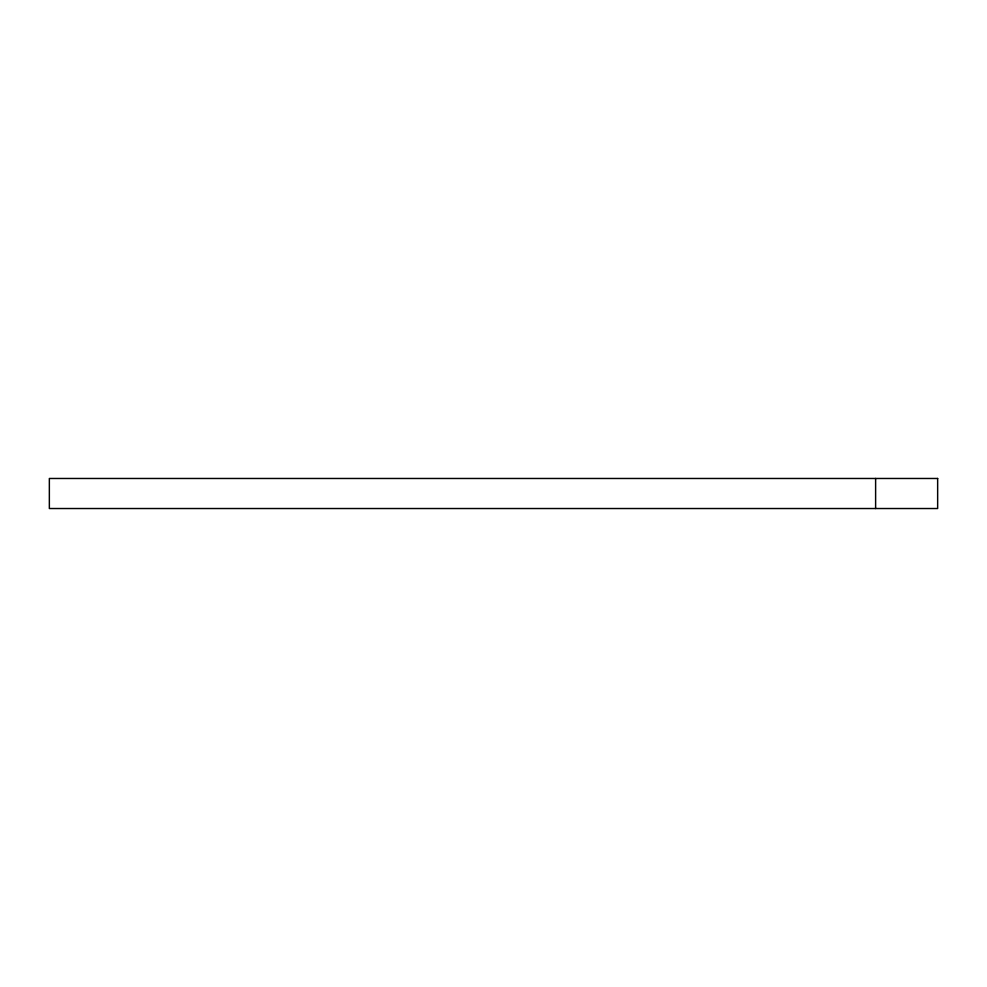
<?xml version="1.0" encoding="UTF-8"?>
<svg xmlns="http://www.w3.org/2000/svg" width="987" height="987" viewBox="0 0 987 987"><rect width="100%" height="100%" fill="white"/><g stroke="black" fill="none" stroke-linecap="round" stroke-linejoin="round"><path stroke-width="1.48" d="M875.617 478.473L875.617 508.527M937.65 478.473L49.35 478.473L49.35 508.527L937.65 508.527L937.65 478.473"/></g></svg>
